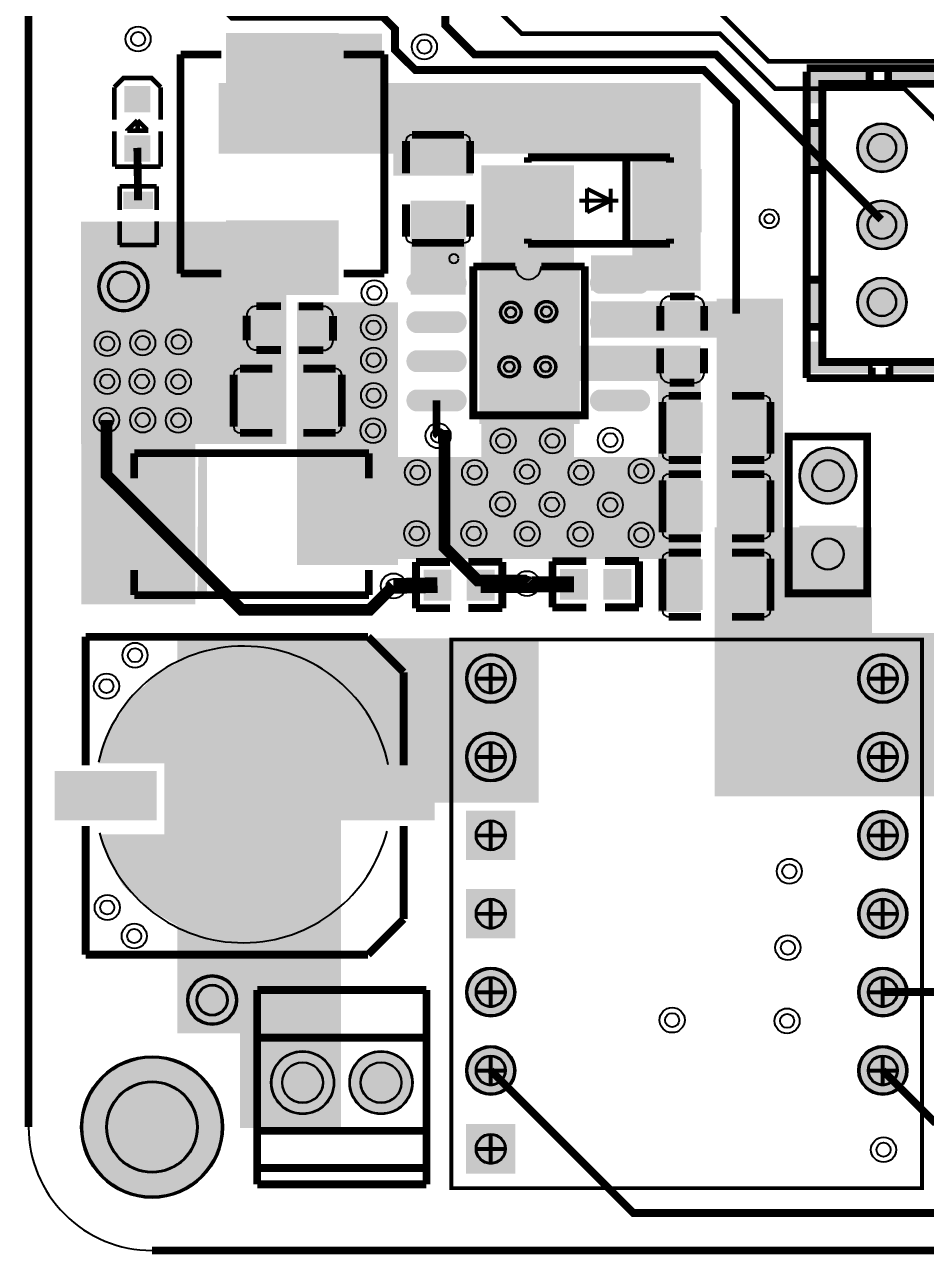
# Model space of a CAD drawing. Extents: x -5 to 3155, y -2761 to 5.
# Drawn here: x -5 to 1144, y -2761 to -1192 of the extents above; entities that cross this region are included whole.
import ezdxf

# ---------------------------------------------------------------- set-up
doc = ezdxf.new("R2010")
doc.units = 9
for name, color, linetype, true_color in [('BoardOutLine', 7, 'Continuous', 0xff00ff), ('BottomLayer', 7, 'Continuous', 0x0000ff), ('BottomSolderMaskLayer', 7, 'Continuous', 0xaa00ff), ('Document', 7, 'Continuous', 0xffffff), ('Hole', 7, 'Continuous', 0x222222), ('Multi-Layer', 7, 'Continuous', 0xc0c0c0), ('TopLayer', 7, 'Continuous', 0xff0000), ('TopPasteMaskLayer', 7, 'Continuous', 0x808080), ('TopSilkLayer', 7, 'Continuous', 0xffcc00), ('TopSolderMaskLayer', 7, 'Continuous', 0x800080)]:
    doc.layers.add(name, color=color, linetype=linetype, true_color=true_color)

msp = doc.modelspace()

# ---------------------------------------------------------------- hatches: boundary and pattern name
at = {"layer": 'BottomLayer'}
for points in [[(189.9, -1974.9), (277.5, -1974.9), (277.5, -2478.7), (189.9, -2478.7), (189.9, -1974.9)], [(269.6, -1974.9), (650.4, -1974.9), (650.4, -2184.5), (269.6, -2184.5), (269.6, -1974.9)], [(269.6, -2108.7), (398.5, -2108.7), (398.5, -2599.7), (269.6, -2599.7), (269.6, -2108.7)]]:
    msp.add_hatch(color=256, dxfattribs=at).paths.add_polyline_path(points)
at = {"layer": 'BottomSolderMaskLayer'}
for points in [[(1056.8, -1349, 1), (1119.8, -1349, 1)], [(1056.8, -1447.4, 1), (1119.8, -1447.4, 1)], [(89, -1526.2, 1), (153, -1526.2, 1)], [(1056.8, -1545.9, 1), (1119.8, -1545.9, 1)], [(601, -1559, 1), (629, -1559, 1)], [(646.4, -1558.1, 1), (674.4, -1558.1, 1)], [(599, -1628.5, 1), (627, -1628.5, 1)], [(645.3, -1628.5, 1), (673.3, -1628.5, 1)], [(983, -1767.4, 1), (1055.9, -1767.4, 1)], [(983, -1903.9), (983, -1831), (1055.9, -1831), (1055.9, -1903.9)], [(557.9, -2026.2, 1), (620.9, -2026.2, 1)], [(1057.9, -2026.2, 1), (1120.9, -2026.2, 1)], [(557.9, -2126.2, 1), (620.9, -2126.2, 1)], [(1057.9, -2126.2, 1), (1120.9, -2126.2, 1)], [(557.9, -2257.7), (557.9, -2194.7), (620.9, -2194.7), (620.9, -2257.7)], [(1057.9, -2226.2, 1), (1120.9, -2226.2, 1)], [(557.9, -2357.7), (557.9, -2294.7), (620.9, -2294.7), (620.9, -2357.7)], [(1057.9, -2326.2, 1), (1120.9, -2326.2, 1)], [(557.9, -2426.2, 1), (620.9, -2426.2, 1)], [(1057.9, -2426.2, 1), (1120.9, -2426.2, 1)], [(202.2, -2436.4, 1), (266.2, -2436.4, 1)], [(557.9, -2526.2, 1), (620.9, -2526.2, 1)], [(1057.9, -2526.2, 1), (1120.9, -2526.2, 1)], [(66.9, -2598.4, 1), (248.1, -2598.4, 1)], [(309.1, -2541.7, 1), (389.9, -2541.7, 1)], [(409.1, -2541.7, 1), (489.9, -2541.7, 1)], [(557.9, -2657.7), (557.9, -2594.7), (620.9, -2594.7), (620.9, -2657.7)]]:
    msp.add_hatch(color=256, dxfattribs=at).paths.add_polyline_path(points)
at = {"layer": 'Document'}
for points in [[(993.3, -1252.4), (1073.3, -1252.4), (1073.3, -1267.4), (1008.3, -1267.4), (1008.3, -1292.4), (993.3, -1292.4), (993.3, -1252.4)], [(1222.2, -1636.4), (1100.1, -1636.4), (1100.1, -1620.7), (1202.5, -1620.7), (1202.5, -1266.3), (1100.1, -1266.3), (1100.1, -1250.6), (1222.2, -1250.6), (1222.2, -1636.4)], [(141.2, -1276.4), (141.2, -1297.7), (136, -1297.7), (136, -1276.4)], [(993.8, -1376.6), (993.8, -1317.5), (1009.6, -1317.5), (1009.6, -1376.6)], [(128.2, -1347.5), (149.5, -1347.5), (149.5, -1352.6), (128.2, -1352.6)], [(141.4, -1339.4), (141.4, -1360.6), (136.3, -1360.6), (136.3, -1339.4)], [(637.5, -1434), (637.5, -1399.7), (637.4, -1399.6), (633.2, -1399.6), (633, -1399.8), (633, -1434), (633.2, -1434.2), (637.8, -1434.2)], [(844.6, -1410.2), (844.8, -1410.9), (844.8, -1419.4), (791.1, -1419.3), (790.7, -1418.5), (790.7, -1410)], [(609.4, -1417.5), (663.7, -1417.5), (663.7, -1421.8), (659.6, -1422), (609.7, -1421.9), (609.6, -1422.1), (609.6, -1417.7), (609.5, -1417.6)], [(993.8, -1577.4), (993.8, -1518.3), (1009.6, -1518.3), (1009.6, -1577.4)], [(993.3, -1636.4), (1073.3, -1636.4), (1073.3, -1621.4), (1008.3, -1621.4), (1008.3, -1596.4), (993.3, -1596.4), (993.3, -1636.4)]]:
    msp.add_hatch(color=256, dxfattribs=at).paths.add_polyline_path(points)
at = {"layer": 'Multi-Layer'}
for points in [[(1057.8, -1349, 1), (1118.8, -1349, 1)], [(1057.8, -1447.4, 1), (1118.8, -1447.4, 1)], [(1057.8, -1545.9, 1), (1118.8, -1545.9, 1)], [(984, -1767.4, 1), (1054.9, -1767.4, 1)], [(984, -1902.9), (984, -1832), (1054.9, -1832), (1054.9, -1902.9)], [(559.9, -2026.2, 1), (618.9, -2026.2, 1)], [(1059.9, -2026.2, 1), (1118.9, -2026.2, 1)], [(559.9, -2126.2, 1), (618.9, -2126.2, 1)], [(1059.9, -2126.2, 1), (1118.9, -2126.2, 1)], [(559.9, -2255.7), (559.9, -2196.7), (618.9, -2196.7), (618.9, -2255.7)], [(1059.9, -2226.2, 1), (1118.9, -2226.2, 1)], [(559.9, -2355.7), (559.9, -2296.7), (618.9, -2296.7), (618.9, -2355.7)], [(1059.9, -2326.2, 1), (1118.9, -2326.2, 1)], [(559.9, -2426.2, 1), (618.9, -2426.2, 1)], [(1059.9, -2426.2, 1), (1118.9, -2426.2, 1)], [(310.1, -2541.7, 1), (388.9, -2541.7, 1)], [(410.1, -2541.7, 1), (488.9, -2541.7, 1)], [(559.9, -2526.2, 1), (618.9, -2526.2, 1)], [(1059.9, -2526.2, 1), (1118.9, -2526.2, 1)], [(559.9, -2655.7), (559.9, -2596.7), (618.9, -2596.7), (618.9, -2655.7)]]:
    msp.add_hatch(color=256, dxfattribs=at).paths.add_polyline_path(points)
at = {"layer": 'TopLayer'}
for points in [[(392.6, -1204), (392.6, -1296.5), (254.8, -1296.5), (254.8, -1204)], [(377.9, -1203.4), (450.7, -1203.4), (450.7, -1306.8), (377.9, -1306.8), (377.9, -1203.4)], [(242.3, -1266.4), (857.3, -1266.4), (857.3, -1356.4), (242.3, -1356.4), (242.3, -1266.4)], [(769.8, -1266.4), (857.3, -1266.4), (857.3, -1531.4), (769.8, -1531.4), (769.8, -1266.4)], [(123, -1271.3), (154.5, -1271.3), (154.5, -1302.8), (123, -1302.8)], [(465.4, -1329.4), (566.8, -1329.4), (566.8, -1384.5), (465.4, -1384.5), (465.4, -1329.4)], [(123, -1334.3), (154.5, -1334.3), (154.5, -1365.8), (123, -1365.8)], [(552.8, -1342.4), (552.8, -1381.7), (491.8, -1381.7), (491.8, -1342.4)], [(577.3, -1371.4), (695.7, -1371.4), (695.7, -1863.7), (577.3, -1863.7), (577.3, -1371.4)], [(597.4, -1377), (676.2, -1377), (676.2, -1455.8), (597.4, -1455.8)], [(778.5, -1377), (857.3, -1377), (857.3, -1455.8), (778.5, -1455.8)], [(124, -1425.8), (124, -1406.1), (155.5, -1406.1), (155.5, -1425.8)], [(487.3, -1416.4), (557.3, -1416.4), (557.3, -1536.4), (487.3, -1536.4), (487.3, -1416.4)], [(552.8, -1421.1), (552.8, -1460.5), (491.8, -1460.5), (491.8, -1421.1)], [(392.6, -1443), (392.6, -1535.5), (254.8, -1535.5), (254.8, -1443)], [(66.9, -1443.5), (328.7, -1443.5), (328.7, -1543.9), (66.9, -1543.9), (66.9, -1443.5)], [(124, -1465.2), (124, -1445.5), (155.5, -1445.5), (155.5, -1465.2)], [(66.9, -1479), (328.7, -1479), (328.7, -1726.9), (66.9, -1726.9), (66.9, -1479)], [(717.3, -1486.4), (852.3, -1486.4), (852.3, -1531.4), (717.3, -1531.4), (717.3, -1486.4)], [(574.7, -1500.6), (702.6, -1500.6), (702.6, -1701.3), (574.7, -1701.3), (574.7, -1500.6)], [(496.7, -1533.2, -0.785398), (496.7, -1509.6), (543.9, -1509.6, -0.785398), (543.9, -1533.2)], [(730.7, -1533.2, -0.785398), (730.7, -1509.6), (777.9, -1509.6, -0.785398), (777.9, -1533.2)], [(586.9, -1664.3), (586.9, -1528.5), (687.7, -1528.5), (687.7, -1664.3)], [(342.3, -1546.4), (471.3, -1546.4), (471.3, -1881.4), (342.3, -1881.4), (342.3, -1546.4)], [(717.3, -1544.9), (892.3, -1544.9), (892.3, -1591.4), (717.3, -1591.4), (717.3, -1544.9)], [(851.2, -1550.8), (851.2, -1582.3), (815.7, -1582.3), (815.7, -1550.8)], [(877.3, -1541.4), (962.3, -1541.4), (962.3, -1951.4), (877.3, -1951.4), (877.3, -1541.4)], [(290.3, -1561.6), (321.8, -1561.6), (321.8, -1597), (290.3, -1597)], [(345.4, -1561.6), (376.9, -1561.6), (376.9, -1597), (345.4, -1597)], [(496.7, -1583.2, -0.785398), (496.7, -1559.6), (543.9, -1559.6, -0.785398), (543.9, -1583.2)], [(730.7, -1583.2, -0.785398), (730.7, -1559.6), (777.9, -1559.6, -0.785398), (777.9, -1583.2)], [(496.7, -1633.2, -0.785398), (496.7, -1609.6), (543.9, -1609.6, -0.785398), (543.9, -1633.2)], [(672.3, -1601.4), (857.3, -1601.4), (857.3, -1646.4), (672.3, -1646.4), (672.3, -1601.4)], [(730.7, -1633.2, -0.785398), (730.7, -1609.6), (777.9, -1609.6, -0.785398), (777.9, -1633.2)], [(802.9, -1602.9), (857, -1602.9), (857, -1941.4), (802.9, -1941.4), (802.9, -1602.9)], [(851.2, -1605.9), (851.2, -1637.4), (815.7, -1637.4), (815.7, -1605.9)], [(310.9, -1702.3), (271.6, -1702.3), (271.6, -1641.3), (310.9, -1641.3)], [(389.7, -1702.3), (350.3, -1702.3), (350.3, -1641.3), (389.7, -1641.3)], [(496.7, -1683.2, -0.785398), (496.7, -1659.6), (543.9, -1659.6, -0.785398), (543.9, -1683.2)], [(730.7, -1683.2, -0.785398), (730.7, -1659.6), (777.9, -1659.6, -0.785398), (777.9, -1683.2)], [(818.2, -1675.9), (857.6, -1675.9), (857.6, -1736.9), (818.2, -1736.9)], [(897, -1675.9), (936.3, -1675.9), (936.3, -1736.9), (897, -1736.9)], [(67.3, -1711.4), (212.3, -1711.4), (212.3, -1931.4), (67.3, -1931.4), (67.3, -1711.4)], [(462.5, -1743.6), (843.3, -1743.6), (843.3, -1873.5), (462.5, -1873.5), (462.5, -1743.6)], [(110.2, -1780), (196.8, -1780), (196.8, -1878.5), (110.2, -1878.5)], [(372, -1780), (458.6, -1780), (458.6, -1878.5), (372, -1878.5)], [(818.2, -1775.9), (857.6, -1775.9), (857.6, -1836.9), (818.2, -1836.9)], [(897, -1775.9), (936.3, -1775.9), (936.3, -1836.9), (897, -1836.9)], [(874.8, -1833.2), (1075.5, -1833.2), (1075.5, -2176.4), (874.8, -2176.4), (874.8, -1833.2)], [(818.2, -1875.9), (857.6, -1875.9), (857.6, -1936.9), (818.2, -1936.9)], [(897, -1875.9), (936.3, -1875.9), (936.3, -1936.9), (897, -1936.9)], [(505.8, -1889.3), (537.3, -1889.3), (537.3, -1924.7), (505.8, -1924.7)], [(560.9, -1889.3), (592.4, -1889.3), (592.4, -1924.7), (560.9, -1924.7)], [(679.9, -1888.3), (711.4, -1888.3), (711.4, -1923.7), (679.9, -1923.7)], [(735.1, -1888.3), (766.5, -1888.3), (766.5, -1923.7), (735.1, -1923.7)], [(922, -1968), (1975.9, -1968), (1975.9, -2176.4), (922, -2176.4), (922, -1968)], [(35.4, -2146.1), (161.3, -2146.1), (161.3, -2205.2), (35.4, -2205.2)], [(389.7, -2146.1), (515.7, -2146.1), (515.7, -2205.2), (389.7, -2205.2)]]:
    msp.add_hatch(color=256, dxfattribs=at).paths.add_polyline_path(points)
at = {"layer": 'TopPasteMaskLayer'}
for points in [[(392.6, -1204), (392.6, -1296.5), (254.8, -1296.5), (254.8, -1204)], [(123, -1271.3), (154.5, -1271.3), (154.5, -1302.8), (123, -1302.8)], [(123, -1334.3), (154.5, -1334.3), (154.5, -1365.8), (123, -1365.8)], [(552.8, -1342.4), (552.8, -1381.7), (491.8, -1381.7), (491.8, -1342.4)], [(597.4, -1377), (676.2, -1377), (676.2, -1455.8), (597.4, -1455.8)], [(778.5, -1377), (857.3, -1377), (857.3, -1455.8), (778.5, -1455.8)], [(124, -1425.8), (124, -1406.1), (155.5, -1406.1), (155.5, -1425.8)], [(552.8, -1421.1), (552.8, -1460.5), (491.8, -1460.5), (491.8, -1421.1)], [(392.6, -1443), (392.6, -1535.5), (254.8, -1535.5), (254.8, -1443)], [(124, -1465.2), (124, -1445.5), (155.5, -1445.5), (155.5, -1465.2)], [(496.7, -1533.2, -0.785398), (496.7, -1509.6), (543.9, -1509.6, -0.785398), (543.9, -1533.2)], [(730.7, -1533.2, -0.785398), (730.7, -1509.6), (777.9, -1509.6, -0.785398), (777.9, -1533.2)], [(586.9, -1664.3), (586.9, -1528.5), (687.7, -1528.5), (687.7, -1664.3)], [(851.2, -1550.8), (851.2, -1582.3), (815.7, -1582.3), (815.7, -1550.8)], [(290.3, -1561.6), (321.8, -1561.6), (321.8, -1597), (290.3, -1597)], [(345.4, -1561.6), (376.9, -1561.6), (376.9, -1597), (345.4, -1597)], [(496.7, -1583.2, -0.785398), (496.7, -1559.6), (543.9, -1559.6, -0.785398), (543.9, -1583.2)], [(730.7, -1583.2, -0.785398), (730.7, -1559.6), (777.9, -1559.6, -0.785398), (777.9, -1583.2)], [(496.7, -1633.2, -0.785398), (496.7, -1609.6), (543.9, -1609.6, -0.785398), (543.9, -1633.2)], [(730.7, -1633.2, -0.785398), (730.7, -1609.6), (777.9, -1609.6, -0.785398), (777.9, -1633.2)], [(851.2, -1605.9), (851.2, -1637.4), (815.7, -1637.4), (815.7, -1605.9)], [(310.9, -1702.3), (271.6, -1702.3), (271.6, -1641.3), (310.9, -1641.3)], [(389.7, -1702.3), (350.3, -1702.3), (350.3, -1641.3), (389.7, -1641.3)], [(496.7, -1683.2, -0.785398), (496.7, -1659.6), (543.9, -1659.6, -0.785398), (543.9, -1683.2)], [(730.7, -1683.2, -0.785398), (730.7, -1659.6), (777.9, -1659.6, -0.785398), (777.9, -1683.2)], [(818.2, -1675.9), (857.6, -1675.9), (857.6, -1736.9), (818.2, -1736.9)], [(897, -1675.9), (936.3, -1675.9), (936.3, -1736.9), (897, -1736.9)], [(110.2, -1780), (196.8, -1780), (196.8, -1878.5), (110.2, -1878.5)], [(372, -1780), (458.6, -1780), (458.6, -1878.5), (372, -1878.5)], [(818.2, -1775.9), (857.6, -1775.9), (857.6, -1836.9), (818.2, -1836.9)], [(897, -1775.9), (936.3, -1775.9), (936.3, -1836.9), (897, -1836.9)], [(818.2, -1875.9), (857.6, -1875.9), (857.6, -1936.9), (818.2, -1936.9)], [(897, -1875.9), (936.3, -1875.9), (936.3, -1936.9), (897, -1936.9)], [(505.8, -1889.3), (537.3, -1889.3), (537.3, -1924.7), (505.8, -1924.7)], [(560.9, -1889.3), (592.4, -1889.3), (592.4, -1924.7), (560.9, -1924.7)], [(679.9, -1888.3), (711.4, -1888.3), (711.4, -1923.7), (679.9, -1923.7)], [(735.1, -1888.3), (766.5, -1888.3), (766.5, -1923.7), (735.1, -1923.7)], [(35.4, -2146.1), (161.3, -2146.1), (161.3, -2205.2), (35.4, -2205.2)], [(389.7, -2146.1), (515.7, -2146.1), (515.7, -2205.2), (389.7, -2205.2)]]:
    msp.add_hatch(color=256, dxfattribs=at).paths.add_polyline_path(points)
at = {"layer": 'TopSilkLayer'}
for points in [[(227.4, -1919.3), (227.4, -1741.3), (216.4, -1741.3), (215.4, -1921.3)], [(222.4, -2356.7), (222.4, -1992.6), (204.7, -2000.4), (181, -2010.3), (161.3, -2022.1), (147.6, -2035.9), (135.8, -2043.7), (123.9, -2059.5), (110.2, -2083.1), (100.3, -2098.9), (94.4, -2112.6), (88.5, -2134.3), (173.2, -2134.3), (173.2, -2218.9), (173.2, -2224.8), (92.4, -2224.8), (98.4, -2246.5), (110.2, -2272.1), (120, -2289.8), (141.7, -2311.4), (165.3, -2327.2), (188.9, -2341), (204.7, -2352.8), (222.4, -2358.7)]]:
    msp.add_hatch(color=256, dxfattribs=at).paths.add_polyline_path(points)
at = {"layer": 'TopSolderMaskLayer'}
for points in [[(395.6, -1202.6), (395.6, -1297.8), (251.9, -1297.8), (251.9, -1202.6)], [(122, -1270.3), (155.5, -1270.3), (155.5, -1303.8), (122, -1303.8)], [(1056.8, -1349, 1), (1119.8, -1349, 1)], [(122, -1333.3), (155.5, -1333.3), (155.5, -1366.8), (122, -1366.8)], [(555.9, -1341.1), (555.9, -1383), (488.7, -1383), (488.7, -1341.1)], [(596.4, -1376), (677.1, -1376), (677.1, -1456.8), (596.4, -1456.8)], [(777.5, -1376), (858.3, -1376), (858.3, -1456.8), (777.5, -1456.8)], [(120.8, -1427.1), (120.8, -1404.9), (158.7, -1404.9), (158.7, -1427.1)], [(555.9, -1419.8), (555.9, -1461.8), (488.7, -1461.8), (488.7, -1419.8)], [(1056.8, -1447.4, 1), (1119.8, -1447.4, 1)], [(395.6, -1441.6), (395.6, -1536.8), (251.9, -1536.8), (251.9, -1441.6)], [(120.8, -1466.4), (120.8, -1444.2), (158.7, -1444.2), (158.7, -1466.4)], [(89, -1526.2, 1), (153, -1526.2, 1)], [(492.7, -1535.2, -0.785398), (492.7, -1507.6), (547.9, -1507.6, -0.785398), (547.9, -1535.2)], [(726.7, -1535.2, -0.785398), (726.7, -1507.6), (781.9, -1507.6, -0.785398), (781.9, -1535.2)], [(1056.8, -1545.9, 1), (1119.8, -1545.9, 1)], [(585.4, -1667), (585.4, -1525.8), (689.2, -1525.8), (689.2, -1667)], [(601, -1559, 1), (629, -1559, 1)], [(646.4, -1558.1, 1), (674.4, -1558.1, 1)], [(852.3, -1549.9), (852.3, -1583.2), (814.6, -1583.2), (814.6, -1549.9)], [(289.3, -1560.6), (322.8, -1560.6), (322.8, -1598), (289.3, -1598)], [(344.4, -1560.6), (377.9, -1560.6), (377.9, -1598), (344.4, -1598)], [(492.7, -1585.2, -0.785398), (492.7, -1557.6), (547.9, -1557.6, -0.785398), (547.9, -1585.2)], [(726.7, -1585.2, -0.785398), (726.7, -1557.6), (781.9, -1557.6, -0.785398), (781.9, -1585.2)], [(492.7, -1635.2, -0.785398), (492.7, -1607.6), (547.9, -1607.6, -0.785398), (547.9, -1635.2)], [(599, -1628.5, 1), (627, -1628.5, 1)], [(645.3, -1628.5, 1), (673.3, -1628.5, 1)], [(726.7, -1635.2, -0.785398), (726.7, -1607.6), (781.9, -1607.6, -0.785398), (781.9, -1635.2)], [(852.3, -1605), (852.3, -1638.3), (814.6, -1638.3), (814.6, -1605)], [(312.9, -1704.3), (269.6, -1704.3), (269.6, -1639.3), (312.9, -1639.3)], [(391.7, -1704.3), (348.3, -1704.3), (348.3, -1639.3), (391.7, -1639.3)], [(492.7, -1685.2, -0.785398), (492.7, -1657.6), (547.9, -1657.6, -0.785398), (547.9, -1685.2)], [(726.7, -1685.2, -0.785398), (726.7, -1657.6), (781.9, -1657.6, -0.785398), (781.9, -1685.2)], [(816.2, -1673.9), (859.6, -1673.9), (859.6, -1738.9), (816.2, -1738.9)], [(895, -1673.9), (938.3, -1673.9), (938.3, -1738.9), (895, -1738.9)], [(983, -1767.4, 1), (1055.9, -1767.4, 1)], [(108.2, -1778), (198.8, -1778), (198.8, -1880.5), (108.2, -1880.5)], [(370, -1778), (460.6, -1778), (460.6, -1880.5), (370, -1880.5)], [(816.2, -1773.9), (859.6, -1773.9), (859.6, -1838.9), (816.2, -1838.9)], [(895, -1773.9), (938.3, -1773.9), (938.3, -1838.9), (895, -1838.9)], [(983, -1903.9), (983, -1831), (1055.9, -1831), (1055.9, -1903.9)], [(816.2, -1873.9), (859.6, -1873.9), (859.6, -1938.9), (816.2, -1938.9)], [(895, -1873.9), (938.3, -1873.9), (938.3, -1938.9), (895, -1938.9)], [(503.8, -1887.3), (539.3, -1887.3), (539.3, -1926.7), (503.8, -1926.7)], [(558.9, -1887.3), (594.4, -1887.3), (594.4, -1926.7), (558.9, -1926.7)], [(677.9, -1886.3), (713.4, -1886.3), (713.4, -1925.7), (677.9, -1925.7)], [(733.1, -1886.3), (768.5, -1886.3), (768.5, -1925.7), (733.1, -1925.7)], [(557.9, -2026.2, 1), (620.9, -2026.2, 1)], [(1057.9, -2026.2, 1), (1120.9, -2026.2, 1)], [(557.9, -2126.2, 1), (620.9, -2126.2, 1)], [(1057.9, -2126.2, 1), (1120.9, -2126.2, 1)], [(33.4, -2144.1), (163.3, -2144.1), (163.3, -2207.2), (33.4, -2207.2)], [(387.7, -2144.1), (517.7, -2144.1), (517.7, -2207.2), (387.7, -2207.2)], [(557.9, -2257.7), (557.9, -2194.7), (620.9, -2194.7), (620.9, -2257.7)], [(1057.9, -2226.2, 1), (1120.9, -2226.2, 1)], [(557.9, -2357.7), (557.9, -2294.7), (620.9, -2294.7), (620.9, -2357.7)], [(1057.9, -2326.2, 1), (1120.9, -2326.2, 1)], [(557.9, -2426.2, 1), (620.9, -2426.2, 1)], [(1057.9, -2426.2, 1), (1120.9, -2426.2, 1)], [(202.2, -2436.4, 1), (266.2, -2436.4, 1)], [(557.9, -2526.2, 1), (620.9, -2526.2, 1)], [(1057.9, -2526.2, 1), (1120.9, -2526.2, 1)], [(66.9, -2598.4, 1), (248.1, -2598.4, 1)], [(309.1, -2541.7, 1), (389.9, -2541.7, 1)], [(409.1, -2541.7, 1), (489.9, -2541.7, 1)], [(557.9, -2657.7), (557.9, -2594.7), (620.9, -2594.7), (620.9, -2657.7)]]:
    msp.add_hatch(color=256, dxfattribs=at).paths.add_polyline_path(points)
at = {"layer": 'V_layer'}
msp.add_hatch(color=256, dxfattribs=at).paths.add_polyline_path([(68.9, -1555.7), (212.5, -1555.7), (212.5, -1931.6), (68.9, -1931.6), (68.9, -1555.7)])

# ---------------------------------------------------------------- linework, layer by layer
at = {"layer": 'BoardOutLine'}
for points, const_width in [([(0, -2598.4), (0, -157.5)], 10), ([(589.2, -2046.4), (589.2, -2006.4)], 5), ([(1089.2, -2046.4), (1089.2, -2006.4)], 5), ([(569.2, -2026.4), (609.2, -2026.4)], 5), ([(1069.2, -2026.4), (1109.2, -2026.4)], 5), ([(589.2, -2146.4), (589.2, -2106.4)], 5), ([(1089.2, -2146.4), (1089.2, -2106.4)], 5), ([(569.2, -2126.4), (609.2, -2126.4)], 5), ([(1069.2, -2126.4), (1109.2, -2126.4)], 5), ([(589.2, -2246.4), (589.2, -2206.4)], 5), ([(1089.2, -2246.4), (1089.2, -2206.4)], 5), ([(569.2, -2226.4), (609.2, -2226.4)], 5), ([(1069.2, -2226.4), (1109.2, -2226.4)], 5), ([(589.2, -2346.4), (589.2, -2306.4)], 5), ([(1089.2, -2346.4), (1089.2, -2306.4)], 5), ([(569.2, -2326.4), (609.2, -2326.4)], 5), ([(1069.2, -2326.4), (1109.2, -2326.4)], 5), ([(589.2, -2446.4), (589.2, -2406.4)], 5), ([(1089.2, -2446.4), (1089.2, -2406.4)], 5), ([(569.2, -2426.4), (609.2, -2426.4)], 5), ([(1069.2, -2426.4), (1109.2, -2426.4)], 5), ([(589.2, -2546.4), (589.2, -2506.4)], 5), ([(1089.2, -2546.4), (1089.2, -2506.4)], 5), ([(569.2, -2526.4), (609.2, -2526.4)], 5), ([(1069.2, -2526.4), (1109.2, -2526.4)], 5), ([(589.2, -2646.4), (589.2, -2606.4)], 5), ([(569.2, -2626.4), (609.2, -2626.4)], 5), ([(2992.1, -2755.9), (157.5, -2755.9)], 10)]:
    msp.add_lwpolyline(points, dxfattribs=dict(at, const_width=const_width))
msp.add_arc((157.5, -2598.4), 157.5, 179.9996, 270, dxfattribs=at)
at = {"layer": 'BottomLayer'}
for points, const_width in [([(1979.1, -523), (1979.1, -613.3), (2198.3, -832.4), (2558.4, -832.4), (2761.1, -629.8), (2761.1, -584.5), (2830, -515.6), (3034.7, -515.6), (3107.5, -588.4), (3107.5, -2346.8), (3034.7, -2419.6), (2989.4, -2419.6), (2915.6, -2493.4), (2912.7, -2493.4), (2698.1, -2708), (771.2, -2708), (589.4, -2526.2)], 10), ([(465.4, -1908), (434.9, -1938.5), (271.6, -1938.5), (99.4, -1766.3), (99.4, -1696.4)], 15), ([(522.3, -1716.4), (530.4, -1716.4), (530.4, -1858.8), (572.7, -1901.1), (631.7, -1901.1), (635.7, -1905)], 15)]:
    msp.add_lwpolyline(points, dxfattribs=dict(at, const_width=const_width))
at = {"layer": 'BottomSolderMaskLayer'}
for centre, radius in [((1088.3, -1349), 31.5), ((1088.3, -1349), 18.3), ((1088.3, -1447.4), 31.5), ((1088.3, -1447.4), 18.3), ((121, -1526.2), 32), ((121, -1526.2), 19.9), ((1088.3, -1545.9), 31.5), ((1088.3, -1545.9), 18.3), ((615, -1559), 14), ((615, -1559), 7), ((660.4, -1558.1), 14), ((660.4, -1558.1), 7), ((613, -1628.5), 14), ((659.3, -1628.5), 14), ((613, -1628.5), 7), ((659.3, -1628.5), 7), ((1019.4, -1767.4), 36.4), ((1019.4, -1767.4), 20.2), ((1019.4, -1867.4), 20.2), ((589.4, -2026.2), 31.5), ((589.4, -2026.2), 19.2), ((1089.4, -2026.2), 31.5), ((1089.4, -2026.2), 19.2), ((589.4, -2126.2), 31.5), ((1089.4, -2126.2), 31.5), ((589.4, -2126.2), 19.2), ((1089.4, -2126.2), 19.2), ((1089.4, -2226.2), 31.5), ((589.4, -2226.2), 19.2), ((1089.4, -2226.2), 19.2), ((1089.4, -2326.2), 31.5), ((589.4, -2326.2), 19.2), ((1089.4, -2326.2), 19.2), ((589.4, -2426.2), 31.5), ((1089.4, -2426.2), 31.5), ((234.2, -2436.4), 32), ((589.4, -2426.2), 19.2), ((1089.4, -2426.2), 19.2), ((234.2, -2436.4), 19.9), ((589.4, -2526.2), 31.5), ((1089.4, -2526.2), 31.5), ((157.5, -2598.4), 90.6), ((349.5, -2541.7), 40.4), ((449.5, -2541.7), 40.4), ((589.4, -2526.2), 19.2), ((1089.4, -2526.2), 19.2), ((349.5, -2541.7), 26.2), ((449.5, -2541.7), 26.2), ((157.5, -2598.4), 58.4), ((589.4, -2626.2), 19.2)]:
    msp.add_circle(centre, radius, dxfattribs=at)
at = {"layer": 'Hole'}
for centre, radius in [((139.7, -1210.3), 9), ((504.8, -1220.2), 9), ((944.6, -1439.6), 6.1), ((440.8, -1534.1), 9), ((615, -1559), 6), ((660.4, -1558.1), 6), ((439.9, -1578.3), 9), ((100.4, -1599), 9), ((145.6, -1598), 9), ((191.3, -1596.7), 9), ((440, -1620), 9), ((613, -1628.5), 6), ((659.3, -1628.5), 6), ((100.4, -1647.2), 9), ((144.7, -1647.2), 9), ((191.1, -1647.5), 9), ((440, -1665), 9), ((99.4, -1696.4), 9), ((145.6, -1696.4), 9), ((191.1, -1696.8), 9), ((439.3, -1709.9), 9), ((522.3, -1716.4), 9), ((605.2, -1723), 9), ((668.1, -1723), 9), ((741.9, -1722), 9), ((495.9, -1763.3), 9), ((568.8, -1763.3), 9), ((635.7, -1762.3), 9), ((704.5, -1763.3), 9), ((781.3, -1761.4), 9), ((604.5, -1803.6), 9), ((667.5, -1804.1), 9), ((741.9, -1804.7), 9), ((495, -1841.1), 9), ((567.8, -1841.1), 9), ((636, -1841.6), 9), ((703.6, -1842), 9), ((781.3, -1843), 9), ((635.7, -1905), 9), ((465.4, -1908), 9), ((135.8, -1996.5), 9), ((99.4, -2035.9), 9), ((970.2, -2272.1), 9), ((100.4, -2318.3), 9), ((134.8, -2354.7), 9), ((968.3, -2369.5), 9), ((820.7, -2462), 9), ((967.3, -2463), 9), ((1090.3, -2627.3), 9)]:
    msp.add_circle(centre, radius, dxfattribs=at)
at = {"layer": 'Multi-Layer'}
for centre, radius in [((139.7, -1210.3), 16), ((504.8, -1220.2), 16), ((1088.3, -1349), 30.5), ((1088.3, -1349), 17.7), ((944.6, -1439.6), 12.2), ((1088.3, -1447.4), 30.5), ((1088.3, -1447.4), 17.7), ((121, -1526.2), 30), ((121, -1526.2), 18.7), ((440.8, -1534.1), 16), ((1088.3, -1545.9), 30.5), ((1088.3, -1545.9), 17.7), ((615, -1559), 12), ((615, -1559), 12), ((615, -1559), 6), ((660.4, -1558.1), 12), ((660.4, -1558.1), 12), ((660.4, -1558.1), 6), ((439.9, -1578.3), 16), ((100.4, -1599), 16), ((145.6, -1598), 16), ((191.3, -1596.7), 16), ((440, -1620), 16), ((100.4, -1647.2), 16), ((144.7, -1647.2), 16), ((191.1, -1647.5), 16), ((613, -1628.5), 12), ((613, -1628.5), 12), ((613, -1628.5), 6), ((659.3, -1628.5), 12), ((659.3, -1628.5), 12), ((659.3, -1628.5), 6), ((440, -1665), 16), ((99.4, -1696.4), 16), ((145.6, -1696.4), 16), ((191.1, -1696.8), 16), ((439.3, -1709.9), 16), ((522.3, -1716.4), 16), ((605.2, -1723), 16), ((668.1, -1723), 16), ((741.9, -1722), 16), ((1019.4, -1767.4), 35.4), ((495.9, -1763.3), 16), ((568.8, -1763.3), 16), ((635.7, -1762.3), 16), ((704.5, -1763.3), 16), ((781.3, -1761.4), 16), ((1019.4, -1767.4), 19.7), ((604.5, -1803.6), 16), ((667.5, -1804.1), 16), ((741.9, -1804.7), 16), ((495, -1841.1), 16), ((567.8, -1841.1), 16), ((636, -1841.6), 16), ((703.6, -1842), 16), ((781.3, -1843), 16), ((1019.4, -1867.4), 19.7), ((465.4, -1908), 16), ((635.7, -1905), 16), ((135.8, -1996.5), 16), ((589.4, -2026.2), 29.5), ((589.4, -2026.2), 18), ((1089.4, -2026.2), 29.5), ((1089.4, -2026.2), 18), ((99.4, -2035.9), 16), ((589.4, -2126.2), 29.5), ((1089.4, -2126.2), 29.5), ((589.4, -2126.2), 18), ((1089.4, -2126.2), 18), ((589.4, -2226.2), 18), ((1089.4, -2226.2), 29.5), ((1089.4, -2226.2), 18), ((970.2, -2272.1), 16), ((100.4, -2318.3), 16), ((1089.4, -2326.2), 29.5), ((589.4, -2326.2), 18), ((1089.4, -2326.2), 18), ((134.8, -2354.7), 16), ((968.3, -2369.5), 16), ((589.4, -2426.2), 29.5), ((1089.4, -2426.2), 29.5), ((234.2, -2436.4), 30), ((589.4, -2426.2), 18), ((1089.4, -2426.2), 18), ((234.2, -2436.4), 18.7), ((820.7, -2462), 16), ((967.3, -2463), 16), ((157.5, -2598.4), 88.6), ((349.5, -2541.7), 39.4), ((449.5, -2541.7), 39.4), ((589.4, -2526.2), 29.5), ((589.4, -2526.2), 18), ((1089.4, -2526.2), 29.5), ((1089.4, -2526.2), 18), ((349.5, -2541.7), 25.6), ((449.5, -2541.7), 25.6), ((157.5, -2598.4), 57.1), ((589.4, -2626.2), 18), ((1090.3, -2627.3), 16)]:
    msp.add_circle(centre, radius, dxfattribs=at)
at = {"layer": 'TopLayer'}
for points, const_width in [([(1879.1, -523), (1879.1, -548.4), (1329.4, -1098.1), (1329.4, -1176.9), (1267.4, -1238.8), (943.6, -1238.8), (879.7, -1174.9), (651.4, -1174.9), (629.8, -1153.2), (629.8, -1098.1), (684.9, -1043), (684.9, -995.8)], 6), ([(1087.3, -1440.6), (876.8, -1230), (568.8, -1230), (531.4, -1192.7), (531.4, -1085.4), (492, -1046.1), (492, -889.6), (544.2, -837.5), (656.4, -837.5), (721.3, -902.3)], 10), ([(311, -928.9), (311, -943.6), (235.2, -1019.4), (235.2, -1157.2), (259.8, -1181.8), (451.7, -1181.8), (467.4, -1197.5), (467.4, -1224.1), (493, -1249.7), (861, -1249.7), (902.3, -1291), (902.3, -1560.6)], 10), ([(579.1, -1123), (579.1, -1153.7), (628.8, -1203.4), (881.7, -1203.4), (952, -1273.7), (1117.3, -1273.7), (1179.8, -1336.3), (1179.8, -1885.3), (1229, -1934.5), (1960.1, -1934.5), (2017.2, -1877.5), (2017.2, -1435.6), (2258.3, -1194.6), (2854.6, -1194.6), (2908.7, -1140.4), (2908.7, -1017.7), (2959.7, -966.7)], 6), ([(139.7, -1416), (138.8, -1349.1)], 10), ([(520.3, -1671.4), (520.3, -1714.4), (522.3, -1716.4)], 10), ([(521.5, -1907), (465.4, -1908)], 20), ([(576.6, -1907), (635.7, -1907), (635.7, -1905)], 20), ([(635.7, -1905), (636.6, -1906), (695.7, -1906)], 20), ([(1089.4, -2426.2), (1212.7, -2426.2), (1378.4, -2591.9)], 10), ([(1089.4, -2526.2), (1155, -2591.8), (1278.4, -2591.8)], 10)]:
    msp.add_lwpolyline(points, dxfattribs=dict(at, const_width=const_width))
at = {"layer": 'TopSilkLayer'}
for points, const_width in [([(193.8, -1509.5), (193.8, -1230)], 10), ([(245.7, -1230), (193.8, -1230)], 10), ([(453.7, -1230), (401.7, -1230)], 10), ([(453.7, -1230), (453.7, -1509.5)], 10), ([(1222.3, -1247.5), (992.3, -1247.5)], 10), ([(992.3, -1251.9), (992.3, -1642.9)], 10), ([(1072.6, -1266.3), (1072.6, -1247.5), (1072.8, -1247.5)], 10), ([(1096.2, -1266.3), (1096.2, -1247.5), (1094.3, -1247.5)], 10), ([(125.1, -1259.9), (121.2, -1259.9), (109.4, -1271.7)], 5.91), ([(109.4, -1313.1), (109.4, -1271.7)], 5.91), ([(152.7, -1259.9), (125.1, -1259.9)], 5.91), ([(152.7, -1259.9), (156.6, -1259.9), (168.4, -1271.7)], 5.91), ([(168.4, -1313.1), (168.4, -1271.7)], 5.91), ([(126, -1327.2), (126, -1326.8), (139, -1313.9)], 5.91), ([(152.8, -1327.2), (152.4, -1327.2), (139, -1313.9)], 5.91), ([(139, -1327.2), (139, -1313.9)], 5.91), ([(1012.3, -1317.4), (1001.3, -1317.4), (992.3, -1317.4)], 10), ([(109.5, -1328), (109.5, -1373.3)], 5.91), ([(152.8, -1327.2), (126, -1327.2)], 5.91), ([(168.5, -1328), (168.5, -1373.3)], 5.91), ([(489.2, -1332.5), (490.8, -1332.5)], 10), ([(553.8, -1332.5), (490.8, -1332.5)], 10), ([(554.6, -1332.5), (553.8, -1332.5)], 10), ([(555.4, -1332.5), (553.8, -1332.5)], 10), ([(481.3, -1381.7), (481.3, -1340.4)], 10), ([(563.2, -1381.7), (563.2, -1340.4)], 10), ([(817.9, -1361.3), (636.8, -1361.3)], 10), ([(636.8, -1367.9), (636.8, -1361.3)], 10), ([(762.3, -1361.3), (762.3, -1471.5)], 10), ([(817.9, -1367.9), (817.9, -1361.3)], 10), ([(168.5, -1373.3), (110.3, -1373.3)], 5.91), ([(1012.3, -1377.4), (992.3, -1377.4)], 10), ([(116.1, -1398.3), (163.4, -1398.3)], 5.91), ([(116.1, -1428.6), (116.1, -1398.3)], 5.91), ([(163.4, -1428.6), (163.4, -1398.3)], 5.91), ([(712.3, -1401.4), (742.3, -1416.4)], 5), ([(712.3, -1416.4), (712.3, -1401.4)], 5), ([(742.3, -1416.4), (742.3, -1401.4)], 5), ([(481.3, -1421.1), (481.3, -1462.4)], 10), ([(563.2, -1421.1), (563.2, -1462.4)], 10), ([(702.3, -1416.4), (752.3, -1416.4)], 5), ([(712.3, -1431.4), (742.3, -1416.4)], 5), ([(712.3, -1416.4), (712.3, -1431.4)], 5), ([(742.3, -1416.4), (742.3, -1431.4)], 5), ([(116.1, -1442.7), (116.1, -1473.1)], 5.91), ([(163.4, -1442.7), (163.4, -1473.1)], 5.91), ([(116.1, -1473.1), (163.4, -1473.1)], 5.91), ([(489.2, -1470.3), (490.8, -1470.3)], 10), ([(553.8, -1470.3), (490.8, -1470.3)], 10), ([(555.4, -1470.3), (553.8, -1470.3)], 10), ([(636.8, -1471.5), (636.8, -1464.9)], 10), ([(817.9, -1471.5), (636.8, -1471.5)], 10), ([(817.9, -1471.5), (817.9, -1464.9)], 10), ([(245.7, -1509.5), (193.8, -1509.5)], 10), ([(453.7, -1509.5), (401.7, -1509.5)], 10), ([(567.3, -1500.4), (567.3, -1690.4), (709.3, -1690.4), (709.3, -1501.4), (709.3, -1500.4)], 10), ([(567.3, -1500.4), (620.9, -1500.4)], 10), ([(653.8, -1500.4), (709.3, -1500.4)], 10), ([(1012.3, -1517.4), (992.3, -1517.4)], 10), ([(849.4, -1538.7), (817.9, -1538.7)], 10), ([(321.9, -1551.2), (290.4, -1551.2)], 10), ([(344.6, -1551.4), (376.1, -1551.4)], 10), ([(805.7, -1582.4), (805.7, -1550.9)], 10), ([(861.6, -1582.4), (861.6, -1550.9)], 10), ([(278.2, -1563.4), (278.2, -1594.8)], 10), ([(388.3, -1563.6), (388.3, -1595.1)], 10), ([(1012.3, -1577.4), (992.3, -1577.4)], 10), ([(805.5, -1605.1), (805.5, -1636.6)], 10), ([(861.4, -1605.1), (861.4, -1636.6)], 10), ([(321.9, -1607), (290.4, -1607)], 10), ([(344.6, -1607.3), (376.1, -1607.3)], 10), ([(310.9, -1630.9), (269.6, -1630.9)], 10), ([(350.3, -1630.9), (391.6, -1630.9)], 10), ([(1075.3, -1642.9), (1075.3, -1624.6), (1076.5, -1624.6)], 10), ([(1097.8, -1642.9), (1097.8, -1624.6), (1096.2, -1624.6)], 10), ([(261.7, -1638.7), (261.7, -1640.3)], 10), ([(261.7, -1703.3), (261.7, -1640.3)], 10), ([(399.5, -1638.7), (399.5, -1640.3)], 10), ([(399.5, -1703.3), (399.5, -1640.3)], 10), ([(849.2, -1648.8), (817.7, -1648.8)], 10), ([(992.3, -1642.9), (1222.3, -1642.9)], 10), ([(857.6, -1665.5), (816.3, -1665.5)], 10), ([(897, -1665.5), (938.3, -1665.5)], 10), ([(808.4, -1673.3), (808.4, -1674.9)], 10), ([(808.4, -1674.1), (808.4, -1674.9)], 10), ([(808.4, -1674.9), (808.4, -1737.9)], 10), ([(946.2, -1673.3), (946.2, -1674.9)], 10), ([(946.2, -1674.9), (946.2, -1737.9)], 10), ([(261.7, -1704.9), (261.7, -1703.3)], 10), ([(310.9, -1712.8), (269.6, -1712.8)], 10), ([(350.3, -1712.8), (391.6, -1712.8)], 10), ([(399.5, -1704.1), (399.5, -1703.3)], 10), ([(399.5, -1704.9), (399.5, -1703.3)], 10), ([(434, -1738.7), (134.8, -1738.7)], 10), ([(134.8, -1770.9), (134.8, -1738.7)], 10), ([(434, -1770.9), (434, -1738.7)], 10), ([(808.4, -1739.5), (808.4, -1737.9)], 10), ([(946.2, -1739.5), (946.2, -1737.9)], 10), ([(857.6, -1747.4), (816.3, -1747.4)], 10), ([(897, -1747.4), (938.3, -1747.4)], 10), ([(808.4, -1773.3), (808.4, -1774.9)], 10), ([(808.4, -1774.1), (808.4, -1774.9)], 10), ([(808.4, -1774.9), (808.4, -1837.9)], 10), ([(857.6, -1765.5), (816.3, -1765.5)], 10), ([(897, -1765.5), (938.3, -1765.5)], 10), ([(946.2, -1773.3), (946.2, -1774.9)], 10), ([(946.2, -1774.9), (946.2, -1837.9)], 10), ([(808.4, -1839.5), (808.4, -1837.9)], 10), ([(946.2, -1839.5), (946.2, -1837.9)], 10), ([(857.6, -1847.4), (816.3, -1847.4)], 10), ([(897, -1847.4), (938.3, -1847.4)], 10), ([(857.6, -1865.5), (816.3, -1865.5)], 10), ([(897, -1865.5), (938.3, -1865.5)], 10), ([(134.8, -1919.8), (134.8, -1887.6)], 10), ([(434, -1919.8), (434, -1887.6)], 10), ([(537.3, -1877.5), (493.9, -1877.5)], 10), ([(494, -1877.5), (494, -1936.5)], 10), ([(560.9, -1877.3), (604.2, -1877.3)], 10), ([(604.2, -1877.5), (604.2, -1936.5)], 10), ([(711.4, -1876.5), (668.1, -1876.5)], 10), ([(668.1, -1876.5), (668.1, -1935.5)], 10), ([(735.1, -1876.3), (778.4, -1876.3)], 10), ([(778.4, -1876.5), (778.4, -1935.5)], 10), ([(808.4, -1873.3), (808.4, -1874.9)], 10), ([(808.4, -1874.1), (808.4, -1874.9)], 10), ([(808.4, -1874.9), (808.4, -1937.9)], 10), ([(946.2, -1873.3), (946.2, -1874.9)], 10), ([(946.2, -1874.9), (946.2, -1937.9)], 10), ([(434, -1919.8), (134.8, -1919.8)], 10), ([(537.3, -1936.5), (493.9, -1936.5)], 10), ([(560.9, -1936.3), (604.2, -1936.3)], 10), ([(711.4, -1935.5), (668.1, -1935.5)], 10), ([(735.1, -1935.3), (778.4, -1935.3)], 10), ([(808.4, -1939.5), (808.4, -1937.9)], 10), ([(857.6, -1947.4), (816.3, -1947.4)], 10), ([(897, -1947.4), (938.3, -1947.4)], 10), ([(946.2, -1939.5), (946.2, -1937.9)], 10), ([(72.8, -1972.9), (433, -1972.9)], 10), ([(72.8, -2137), (72.8, -1972.9)], 10), ([(478.3, -2018.1), (433, -1972.9)], 10), ([(478.3, -2137), (478.3, -2018.1)], 10), ([(72.8, -2378.4), (72.8, -2214.3)], 10), ([(478.3, -2333.1), (478.3, -2214.3)], 10), ([(478.3, -2333.1), (433, -2378.4)], 10), ([(72.8, -2378.4), (433, -2378.4)], 10), ([(291.6, -2423.6), (507.4, -2423.6)], 10), ([(291.6, -2423.6), (291.6, -2671.6)], 10), ([(507.4, -2423.6), (507.4, -2671.6)], 10), ([(291.6, -2484.3), (507.4, -2484.3)], 10), ([(291.6, -2603.2), (507.4, -2603.2)], 10), ([(291.6, -2650.7), (507.4, -2650.7)], 10), ([(291.6, -2671.6), (507.4, -2671.6)], 10)]:
    msp.add_lwpolyline(points, dxfattribs=dict(at, const_width=const_width))
for points, const_width in [([(1012.3, -1622.4), (1012.3, -1267.4), (1202.3, -1267.4), (1202.3, -1622.4), (1012.3, -1622.4)], 10), ([(969.4, -1917.4), (969.4, -1717.4), (1069.4, -1717.4), (1069.4, -1917.4), (969.4, -1917.4)], 10), ([(1139.2, -2676.4), (539.2, -2676.4), (539.2, -1976.4), (1139.2, -1976.4), (1139.2, -2676.4)], 5)]:
    msp.add_lwpolyline(points, close=True, dxfattribs=dict(at, const_width=const_width))
for centre, radius, start, end in [((489.2, -1340.4), 7.88, 90, 180), ((555.4, -1340.4), 7.88, 0, 90), ((489.2, -1462.4), 7.88, 180, 270), ((555.4, -1462.4), 7.88, 270, 0), ((542.4, -1490.5), 5.91, 0.4851, 359.5149), ((637.3, -1500.4), 16.5, 180, 0), ((290.4, -1563.4), 12.2, 90, 180), ((376.1, -1563.6), 12.2, 359.9953, 90), ((817.9, -1550.9), 12.2, 90, 180), ((849.4, -1550.9), 12.2, 0, 90), ((290.4, -1594.8), 12.2, 179.9953, 270), ((376.1, -1595.1), 12.2, 270, 0), ((269.6, -1638.7), 7.88, 90, 180), ((391.6, -1638.7), 7.88, 0, 90), ((817.7, -1636.6), 12.2, 180, 270), ((849.2, -1636.6), 12.2, 270, 0), ((816.3, -1673.3), 7.88, 90, 180), ((938.3, -1673.3), 7.88, 360, 90), ((269.6, -1704.9), 7.88, 180, 270), ((391.6, -1704.9), 7.88, 270, 0), ((816.3, -1739.5), 7.88, 180, 270), ((938.3, -1739.5), 7.88, 270, 0), ((816.3, -1773.3), 7.88, 90, 180), ((938.3, -1773.3), 7.88, 360, 90), ((816.3, -1839.5), 7.88, 180, 270), ((938.3, -1839.5), 7.88, 270, 0), ((816.3, -1873.3), 7.88, 90, 180), ((938.3, -1873.3), 7.88, 360, 90), ((816.3, -1939.5), 7.88, 180, 270), ((938.3, -1939.5), 7.88, 270, 0), ((273.6, -2173.7), 188.8, 11.4267, 167.4715), ((273.6, -2173.7), 189.6, 195.046, 345.619)]:
    msp.add_arc(centre, radius, start, end, dxfattribs=at)
at = {"layer": 'TopSolderMaskLayer'}
for centre, radius in [((1088.3, -1349), 31.5), ((1088.3, -1349), 18.3), ((1088.3, -1447.4), 31.5), ((1088.3, -1447.4), 18.3), ((121, -1526.2), 32), ((121, -1526.2), 19.9), ((1088.3, -1545.9), 31.5), ((1088.3, -1545.9), 18.3), ((615, -1559), 14), ((615, -1559), 7), ((660.4, -1558.1), 14), ((660.4, -1558.1), 7), ((613, -1628.5), 14), ((659.3, -1628.5), 14), ((613, -1628.5), 7), ((659.3, -1628.5), 7), ((1019.4, -1767.4), 36.4), ((1019.4, -1767.4), 20.2), ((1019.4, -1867.4), 20.2), ((589.4, -2026.2), 31.5), ((589.4, -2026.2), 19.2), ((1089.4, -2026.2), 31.5), ((1089.4, -2026.2), 19.2), ((589.4, -2126.2), 31.5), ((1089.4, -2126.2), 31.5), ((589.4, -2126.2), 19.2), ((1089.4, -2126.2), 19.2), ((1089.4, -2226.2), 31.5), ((589.4, -2226.2), 19.2), ((1089.4, -2226.2), 19.2), ((1089.4, -2326.2), 31.5), ((589.4, -2326.2), 19.2), ((1089.4, -2326.2), 19.2), ((589.4, -2426.2), 31.5), ((1089.4, -2426.2), 31.5), ((234.2, -2436.4), 32), ((589.4, -2426.2), 19.2), ((1089.4, -2426.2), 19.2), ((234.2, -2436.4), 19.9), ((589.4, -2526.2), 31.5), ((1089.4, -2526.2), 31.5), ((157.5, -2598.4), 90.6), ((349.5, -2541.7), 40.4), ((449.5, -2541.7), 40.4), ((589.4, -2526.2), 19.2), ((1089.4, -2526.2), 19.2), ((349.5, -2541.7), 26.2), ((449.5, -2541.7), 26.2), ((157.5, -2598.4), 58.4), ((589.4, -2626.2), 19.2)]:
    msp.add_circle(centre, radius, dxfattribs=at)

doc.saveas('drawing.dxf')
